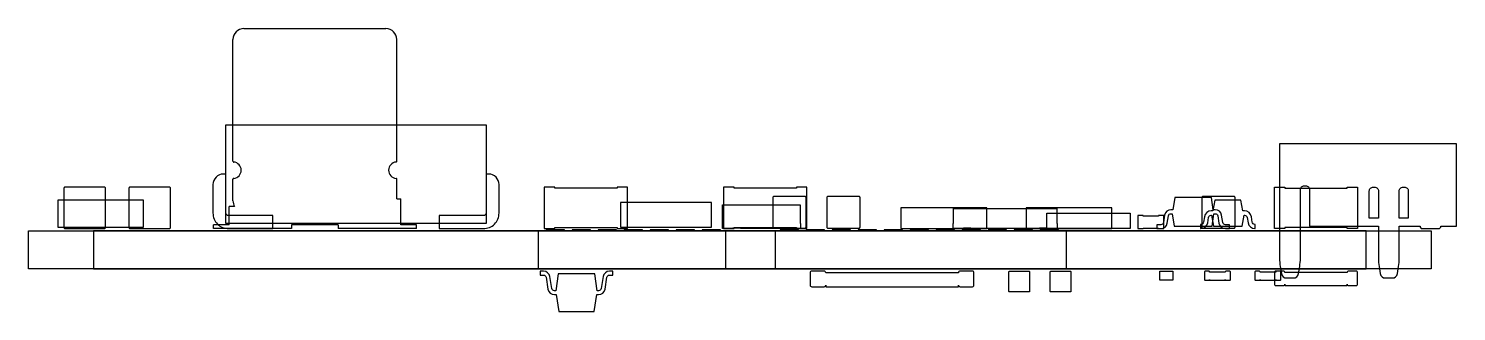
# Model space of a CAD drawing. Header units: millimetres. Extents: x -54 to 0.9, y -1.6 to 9.3.
import ezdxf

# ---------------------------------------------------------------- set-up
doc = ezdxf.new("R2010")
doc.units = ezdxf.units.MM
doc.layers.get('0').update_dxf_attribs({"linetype": 'CONTINUOUS'})

msp = doc.modelspace()

# ---------------------------------------------------------------- linework, layer by layer
for p, q in [((-46.14, 4.147), (-46.14, 8.833)), ((-45.72, 9.253), (-40.26, 9.253)), ((-39.84, 4.147), (-39.84, 8.833)), ((-46.14, 2.623), (-46.14, 3.457)), ((-39.84, 2.703), (-39.84, 3.457)), ((-46.29, 1.703), (-46.29, 2.403)), ((-46.078, 2.403), (-46.29, 2.403)), ((-39.84, 2.703), (-39.69, 2.703)), ((-39.69, 1.703), (-39.69, 2.703)), ((-46.29, 1.703), (-46.89, 1.703)), ((-46.89, 1.553), (-46.89, 1.703)), ((-42.09, 1.703), (-43.89, 1.703)), ((-43.89, 1.703), (-43.89, 1.553)), ((-42.09, 1.703), (-42.09, 1.553)), ((-39.09, 1.703), (-39.69, 1.703)), ((-39.09, 1.553), (-39.09, 1.703)), ((-44.215, 1.553), (-46.89, 1.553)), ((-43.89, 1.553), (-44.215, 1.553)), ((-41.765, 1.553), (-42.09, 1.553)), ((-39.09, 1.553), (-41.765, 1.553)), ((-34.4, 1.468), (-34.4, 0)), ((-27.2, 1.468), (-27.2, 0)), ((-25.3, 1.468), (-25.3, 0)), ((-14.1, 1.468), (-14.1, 0))]:
    msp.add_line(p, q)
for points in [[(-45.41, 1.753), (-46.41, 1.753), (-46.41, 5.553), (-45.41, 5.553), (-37.41, 5.553), (-36.41, 5.553), (-36.41, 1.753), (-37.41, 1.753)], [(-30.97, 1.593), (-30.97, 3.113), (-30.97, 3.153), (-31.37, 3.153), (-31.37, 3.113), (-33.77, 3.113), (-33.77, 3.153), (-34.17, 3.153), (-34.17, 3.113), (-34.17, 1.593), (-34.17, 1.553), (-33.77, 1.553), (-33.77, 1.593), (-31.37, 1.593), (-31.37, 1.553), (-30.97, 1.553)], [(-24.075, 1.593), (-24.075, 3.113), (-24.075, 3.153), (-24.475, 3.153), (-24.475, 3.113), (-26.875, 3.113), (-26.875, 3.153), (-27.275, 3.153), (-27.275, 3.113), (-27.275, 1.593), (-27.275, 1.553), (-26.875, 1.553), (-26.875, 1.593), (-24.475, 1.593), (-24.475, 1.553), (-24.075, 1.553)], [(-6.1, 3.113), (-6.1, 3.153), (-5.7, 3.153), (-5.7, 3.113), (-3.3, 3.113), (-3.3, 3.153), (-2.9, 3.153), (-2.9, 3.113), (-2.9, 1.593), (-2.9, 1.553), (-3.3, 1.553), (-3.3, 1.593), (-5.7, 1.593), (-5.7, 1.553), (-6.1, 1.553), (-6.1, 1.593)], [(-49.58, 2.653), (-52.88, 2.653), (-52.88, 1.603), (-52.375, 1.603), (-52.035, 1.603), (-51.725, 1.603), (-51.385, 1.603), (-51.075, 1.603), (-50.735, 1.603), (-50.425, 1.603), (-50.085, 1.603), (-49.58, 1.603)], [(-27.743, 2.553), (-31.243, 2.553), (-31.243, 1.603), (-31.092, 1.603), (-30.868, 1.603), (-30.617, 1.603), (-30.367, 1.603), (-30.117, 1.603), (-29.868, 1.603), (-29.618, 1.603), (-29.367, 1.603), (-29.117, 1.603), (-28.867, 1.603), (-28.618, 1.603), (-28.368, 1.603), (-28.117, 1.603), (-27.892, 1.603), (-27.743, 1.603)], [(-26.615, 1.553), (-26.625, 1.553), (-26.625, 1.573), (-26.925, 1.573), (-26.925, 1.553), (-27.045, 1.553), (-27.325, 1.553), (-27.325, 1.753), (-27.315, 1.753), (-27.315, 2.473), (-24.335, 2.473), (-24.335, 1.753), (-24.325, 1.753), (-24.325, 1.553), (-24.605, 1.553), (-24.725, 1.553), (-24.725, 1.573), (-25.025, 1.573), (-25.025, 1.553), (-25.455, 1.553), (-25.695, 1.553), (-25.955, 1.553), (-26.195, 1.553)], [(-18.706, 1.553), (-17.156, 1.553), (-17.156, 2.353), (-20.456, 2.353), (-20.456, 1.553), (-19.746, 1.553), (-19.546, 1.553), (-18.906, 1.553)], [(-17.55, 1.553), (-17.75, 1.553), (-17.77, 1.553), (-17.77, 1.573), (-18.05, 1.573), (-18.05, 1.553), (-18.15, 1.553), (-18.45, 1.553), (-18.45, 1.753), (-18.44, 1.753), (-18.44, 2.323), (-14.46, 2.323), (-14.46, 1.753), (-14.45, 1.753), (-14.45, 1.553), (-14.75, 1.553), (-14.85, 1.553), (-14.85, 1.573), (-15.13, 1.573), (-15.13, 1.553), (-15.15, 1.553), (-15.35, 1.553), (-15.55, 1.553), (-15.75, 1.553), (-15.95, 1.553), (-16.15, 1.553), (-16.35, 1.553), (-16.55, 1.553), (-16.75, 1.553), (-16.95, 1.553), (-17.15, 1.553), (-17.35, 1.553)], [(-15.644, 1.553), (-14.094, 1.553), (-13.894, 1.553), (-13.254, 1.553), (-13.054, 1.553), (-12.344, 1.553), (-12.344, 2.353), (-15.644, 2.353)], [(-11.65, 1.613), (-11.65, 1.553), (-14.85, 1.553), (-14.85, 1.613), (-14.85, 2.093), (-14.85, 2.153), (-11.65, 2.153), (-11.65, 2.093)], [(-10.35, 1.573), (-10.35, 2.033), (-10.35, 2.053), (-10.55, 2.053), (-10.55, 2.033), (-11.15, 2.033), (-11.15, 2.053), (-11.35, 2.053), (-11.35, 2.033), (-11.35, 1.573), (-11.35, 1.553), (-11.15, 1.553), (-11.15, 1.573), (-10.55, 1.573), (-10.55, 1.553), (-10.35, 1.553)], [(-54, 0), (-54, 1.468), (-51.5, 1.468), (-34.9, 1.468), (-34.4, 1.468), (-33.9, 1.468), (-27.7, 1.468), (-27.2, 1.468), (-26.25, 1.468), (-25.3, 1.468), (-24.8, 1.468), (-14.6, 1.468), (-14.1, 1.468), (-13.6, 1.468), (-2.575, 1.468), (-0.075, 1.468), (-0.075, 0), (-2.575, 0), (-13.6, 0), (-14.1, 0), (-14.6, 0), (-24.8, 0), (-25.3, 0), (-26.25, 0), (-27.2, 0), (-27.7, 0), (-33.9, 0), (-34.4, 0), (-34.9, 0), (-51.5, 0)], [(-2.575, 0), (-2.575, 1.468), (-51.5, 1.468), (-51.5, 0)], [(-33.4, 1.468), (-33.4, 1.508), (-34.1, 1.508), (-34.1, 1.468)], [(-32.4, 1.468), (-32.4, 1.508), (-33.1, 1.508), (-33.1, 1.468)], [(-31.4, 1.468), (-31.4, 1.508), (-32.1, 1.508), (-32.1, 1.468)], [(-30.4, 1.468), (-30.4, 1.508), (-31.1, 1.508), (-31.1, 1.468)], [(-29.4, 1.468), (-29.4, 1.508), (-30.1, 1.508), (-30.1, 1.468)], [(-28.4, 1.468), (-28.4, 1.508), (-29.1, 1.508), (-29.1, 1.468)], [(-27.4, 1.468), (-27.4, 1.508), (-28.1, 1.508), (-28.1, 1.468)], [(-24.4, 1.468), (-24.4, 1.508), (-25.1, 1.508), (-25.1, 1.468)], [(-23.4, 1.468), (-23.4, 1.508), (-24.1, 1.508), (-24.1, 1.468)], [(-22.4, 1.468), (-22.4, 1.508), (-23.1, 1.508), (-23.1, 1.468)], [(-21.4, 1.468), (-21.4, 1.508), (-22.1, 1.508), (-22.1, 1.468)], [(-20.4, 1.468), (-20.4, 1.508), (-21.1, 1.508), (-21.1, 1.468)], [(-19.4, 1.468), (-19.4, 1.508), (-20.1, 1.508), (-20.1, 1.468)], [(-18.4, 1.468), (-18.4, 1.508), (-19.1, 1.508), (-19.1, 1.468)], [(-17.4, 1.468), (-17.4, 1.508), (-18.1, 1.508), (-18.1, 1.468)], [(-16.4, 1.468), (-16.4, 1.508), (-17.1, 1.508), (-17.1, 1.468)], [(-15.4, 1.468), (-15.4, 1.508), (-16.1, 1.508), (-16.1, 1.468)], [(-14.4, 1.468), (-14.4, 1.508), (-15.1, 1.508), (-15.1, 1.468)], [(-10.5, -0.12), (-10.5, -0.085), (-10, -0.085), (-10, -0.12), (-10, -0.4), (-10, -0.435), (-10.5, -0.435), (-10.5, -0.4)]]:
    msp.add_lwpolyline(points, close=True)
for points in [[(-4.36, 1.653), (-4.3, 1.653), (-4.15, 1.653), (-2.1, 1.653), (-2.1, 1.553), (-2.1, 0.419, 0.041311), (-2.073, 0.09), (-2.028, -0.179, 0.366629), (-1.831, -0.347), (-1.569, -0.347, 0.366629), (-1.372, -0.179), (-1.327, 0.09, 0.041311), (-1.3, 0.419), (-1.3, 1.553), (-1.3, 1.653), (-0.5, 1.653), (-0.5, 1.603), (-0.45, 1.553), (-0.1, 1.553), (0.25, 1.553), (0.3, 1.603), (0.3, 1.653), (0.9, 1.653), (0.9, 1.953), (0.9, 2.903), (0.9, 3.563), (0.9, 4.513), (0.9, 4.813), (-4.7, 4.813), (-4.825, 4.813), (-4.875, 4.813), (-5, 4.813), (-5.5, 4.813), (-5.62, 4.813), (-5.78, 4.813), (-5.9, 4.813), (-5.9, 4.513), (-5.9, 3.563), (-5.9, 3.203), (-5.9, 1.553), (-5.9, 0.419, 0.041311), (-5.873, 0.09), (-5.828, -0.179, 0.366629), (-5.631, -0.347), (-5.369, -0.347, 0.366629), (-5.172, -0.179), (-5.127, 0.09, 0.041311), (-5.1, 0.419), (-5.1, 1.553), (-5.1, 3.053, -0.414214), (-4.95, 3.203), (-4.9, 3.203, -0.414214), (-4.75, 3.053), (-4.75, 2.903), (-4.75, 2.363), (-4.75, 2.151), (-4.75, 1.801), (-4.75, 1.653), (-4.45, 1.653)], [(-46.41, 3.653), (-46.51, 3.653, 0.414214), (-46.91, 3.253), (-46.91, 2.153, 0.414214), (-46.31, 1.553), (-44.61, 1.553), (-44.61, 2.053), (-46.31, 2.053, -0.414214), (-46.41, 2.153)], [(-36.31, 3.653), (-36.41, 3.653), (-36.41, 2.153, -0.414214), (-36.51, 2.053), (-38.21, 2.053), (-38.21, 1.553), (-36.51, 1.553, 0.414214), (-35.91, 2.153), (-35.91, 3.253, 0.414214)], [(-51.04, 1.593), (-51.04, 3.113, 0.414214), (-51.08, 3.153), (-52.6, 3.153, 0.414214), (-52.64, 3.113), (-52.64, 1.593, 0.414214), (-52.6, 1.553), (-51.08, 1.553, 0.414214)], [(-48.54, 1.593), (-48.54, 3.113, 0.414214), (-48.58, 3.153), (-50.1, 3.153, 0.414214), (-50.14, 3.113), (-50.14, 1.593, 0.414214), (-50.1, 1.553), (-48.58, 1.553, 0.414214)], [(-25.37, 1.593), (-25.37, 2.763, -0.414214), (-25.33, 2.803), (-24.16, 2.803, -0.414214), (-24.12, 2.763), (-24.12, 1.593, -0.414214), (-24.16, 1.553), (-25.33, 1.553, -0.414214)], [(-23.295, 1.593), (-23.295, 2.763, -0.414214), (-23.255, 2.803), (-22.085, 2.803, -0.414214), (-22.045, 2.763), (-22.045, 1.593, -0.414214), (-22.085, 1.553), (-23.255, 1.553, -0.414214)], [(-9.897, 1.653), (-8.553, 1.653), (-8.492, 1.653), (-8.425, 2.128), (-8.375, 2.128, -0.36397), (-8.277, 2.046), (-8.232, 1.76, 0.36397), (-7.985, 1.553), (-7.825, 1.553), (-7.825, 1.703), (-7.985, 1.703, -0.36397), (-8.084, 1.786), (-8.129, 2.072, 0.36397), (-8.375, 2.278), (-8.425, 2.278), (-8.45, 2.278), (-8.517, 2.753), (-8.566, 2.753), (-9.884, 2.753), (-9.933, 2.753), (-10, 2.278), (-10.025, 2.278), (-10.075, 2.278, 0.36397), (-10.321, 2.072), (-10.366, 1.786, -0.36397), (-10.465, 1.703), (-10.625, 1.703), (-10.625, 1.553), (-10.465, 1.553, 0.36397), (-10.218, 1.76), (-10.173, 2.046, -0.36397), (-10.075, 2.128), (-10.025, 2.128), (-9.958, 1.653)], [(-8.875, 1.593), (-8.875, 2.763, -0.414214), (-8.835, 2.803), (-7.665, 2.803, -0.414214), (-7.625, 2.763), (-7.625, 1.593, -0.414214), (-7.665, 1.553), (-8.835, 1.553, -0.414214)], [(-2.1, 1.953), (-2.45, 1.953), (-2.45, 2.903), (-2.45, 3.003, -0.414214), (-2.3, 3.153), (-2.25, 3.153, -0.414214), (-2.1, 3.003)], [(-0.95, 1.953), (-1.3, 1.953), (-1.3, 3.003, -0.414214), (-1.15, 3.153), (-1.1, 3.153, -0.414214), (-0.95, 3.003), (-0.95, 2.903)], [(-8.439, 1.653), (-8.388, 1.653), (-7.387, 1.653), (-7.336, 1.653), (-7.263, 2.071), (-7.248, 2.071, -0.36397), (-7.144, 1.984), (-7.113, 1.777, 0.36397), (-6.848, 1.553), (-6.838, 1.553), (-6.838, 1.718), (-6.848, 1.718, -0.36397), (-6.951, 1.805), (-6.982, 2.013, 0.36397), (-7.248, 2.236), (-7.263, 2.236), (-7.313, 2.236), (-7.386, 2.653), (-7.412, 2.653), (-8.363, 2.653), (-8.389, 2.653), (-8.463, 2.236), (-8.513, 2.236), (-8.527, 2.236, 0.36397), (-8.793, 2.013), (-8.824, 1.805, -0.36397), (-8.928, 1.718), (-8.938, 1.718), (-8.938, 1.553), (-8.928, 1.553, 0.36397), (-8.662, 1.777), (-8.631, 1.984, -0.36397), (-8.527, 2.071), (-8.513, 2.071)], [(-32.224, -0.185), (-32.273, -0.185), (-33.592, -0.185), (-33.641, -0.185), (-33.733, -0.835), (-33.782, -0.835, -0.36397), (-33.881, -0.752), (-33.957, -0.292, 0.36397), (-34.203, -0.085), (-34.333, -0.085), (-34.333, -0.235), (-34.203, -0.235, -0.36397), (-34.105, -0.318), (-34.029, -0.778, 0.36397), (-33.782, -0.985), (-33.733, -0.985), (-33.708, -0.985), (-33.616, -1.635), (-33.579, -1.635), (-32.286, -1.635), (-32.249, -1.635), (-32.157, -0.985), (-32.133, -0.985), (-32.083, -0.985, 0.36397), (-31.836, -0.778), (-31.76, -0.318, -0.36397), (-31.662, -0.235), (-31.532, -0.235), (-31.532, -0.085), (-31.662, -0.085, 0.36397), (-31.908, -0.292), (-31.984, -0.752, -0.36397), (-32.083, -0.835), (-32.133, -0.835)], [(-23.95, -0.145), (-23.95, -0.625, 0.414214), (-23.89, -0.685), (-23.41, -0.685, 0.414214), (-23.35, -0.625), (-23.35, -0.685), (-18.25, -0.685), (-18.25, -0.625, 0.414214), (-18.19, -0.685), (-17.71, -0.685, 0.414214), (-17.65, -0.625), (-17.65, -0.145, 0.414214), (-17.71, -0.085), (-18.19, -0.085, 0.414214), (-18.25, -0.145), (-23.35, -0.145, 0.414214), (-23.41, -0.085), (-23.89, -0.085, 0.414214)], [(-15.51, -0.115), (-15.51, -0.855, -0.414214), (-15.54, -0.885), (-16.28, -0.885, -0.414214), (-16.31, -0.855), (-16.31, -0.115, -0.414214), (-16.28, -0.085), (-15.54, -0.085, -0.414214)], [(-13.92, -0.115), (-13.92, -0.855, -0.414214), (-13.95, -0.885), (-14.69, -0.885, -0.414214), (-14.72, -0.855), (-14.72, -0.115, -0.414214), (-14.69, -0.085), (-13.95, -0.085, -0.414214)], [(-8.79, -0.12), (-8.79, -0.4, 0.414214), (-8.755, -0.435), (-8.625, -0.435, 0.414214), (-8.59, -0.4), (-8.59, -0.435), (-7.99, -0.435), (-7.99, -0.4, 0.414214), (-7.955, -0.435), (-7.825, -0.435, 0.414214), (-7.79, -0.4), (-7.79, -0.12, 0.414214), (-7.825, -0.085), (-7.955, -0.085, 0.414214), (-7.99, -0.12), (-8.59, -0.12, 0.414214), (-8.625, -0.085), (-8.755, -0.085, 0.414214)], [(-6.85, -0.12), (-6.85, -0.4, 0.414214), (-6.815, -0.435), (-6.685, -0.435, 0.414214), (-6.65, -0.4), (-6.65, -0.435), (-6.05, -0.435), (-6.05, -0.4, 0.414214), (-6.015, -0.435), (-5.885, -0.435, 0.414214), (-5.85, -0.4), (-5.85, -0.12, 0.414214), (-5.885, -0.085), (-6.015, -0.085, 0.414214), (-6.05, -0.12), (-6.65, -0.12, 0.414214), (-6.685, -0.085), (-6.815, -0.085, 0.414214)], [(-6.1, -0.14), (-6.1, -0.58, 0.414214), (-6.045, -0.635), (-5.755, -0.635, 0.414214), (-5.7, -0.58), (-5.7, -0.635), (-3.3, -0.635), (-3.3, -0.58, 0.414214), (-3.245, -0.635), (-2.955, -0.635, 0.414214), (-2.9, -0.58), (-2.9, -0.14, 0.414214), (-2.955, -0.085), (-3.245, -0.085, 0.414214), (-3.3, -0.14), (-5.7, -0.14, 0.414214), (-5.755, -0.085), (-6.045, -0.085, 0.414214)]]:
    msp.add_lwpolyline(points, format="xyb", close=True)
for centre, radius, start, end in [((-45.72, 8.833), 0.42, 90, 180), ((-40.26, 8.833), 0.42, 0, 90), ((-46.14, 3.802), 0.315, -84.7841, 84.7841), ((-39.84, 3.802), 0.315, 95.2184, 264.7816), ((-45.72, 2.623), 0.42, 180, 211.5881)]:
    msp.add_arc(centre, radius, start, end)
for points, knots in [([(-46.14, 4.147), (-46.14, 4.144), (-46.139, 4.14), (-46.137, 4.134), (-46.136, 4.131), (-46.132, 4.125), (-46.129, 4.123), (-46.124, 4.119), (-46.121, 4.118), (-46.116, 4.116), (-46.114, 4.116), (-46.111, 4.115)], [0, 0, 0, 0, 0.000985134, 0.000985134, 0.001989494, 0.001989494, 0.002993175, 0.002993175, 0.003996881, 0.003996881, 0.004643156, 0.004643156, 0.004643156, 0.004643156]), ([(-39.869, 4.115), (-39.865, 4.116), (-39.862, 4.117), (-39.856, 4.119), (-39.853, 4.121), (-39.848, 4.125), (-39.846, 4.128), (-39.843, 4.134), (-39.841, 4.137), (-39.84, 4.142), (-39.84, 4.145), (-39.84, 4.147)], [0, 0, 0, 0, 0.000985126, 0.000985126, 0.001989478, 0.001989478, 0.002993155, 0.002993155, 0.003996859, 0.003996859, 0.004643147, 0.004643147, 0.004643147, 0.004643147]), ([(-46.111, 3.488), (-46.115, 3.488), (-46.118, 3.487), (-46.124, 3.484), (-46.127, 3.482), (-46.132, 3.478), (-46.134, 3.475), (-46.137, 3.47), (-46.139, 3.466), (-46.14, 3.461), (-46.14, 3.459), (-46.14, 3.457)], [0, 0, 0, 0, 0.000985134, 0.000985134, 0.001989494, 0.001989494, 0.002993175, 0.002993175, 0.003996881, 0.003996881, 0.004643156, 0.004643156, 0.004643156, 0.004643156]), ([(-39.84, 3.457), (-39.84, 3.46), (-39.841, 3.463), (-39.843, 3.47), (-39.844, 3.473), (-39.848, 3.478), (-39.851, 3.48), (-39.856, 3.484), (-39.859, 3.486), (-39.864, 3.487), (-39.867, 3.488), (-39.869, 3.488)], [0, 0, 0, 0, 0.000985138, 0.000985138, 0.001989501, 0.001989501, 0.002993184, 0.002993184, 0.003996888, 0.003996888, 0.004643147, 0.004643147, 0.004643147, 0.004643147])]:
    msp.add_open_spline(points, degree=3, knots=knots)

doc.saveas('drawing.dxf')
